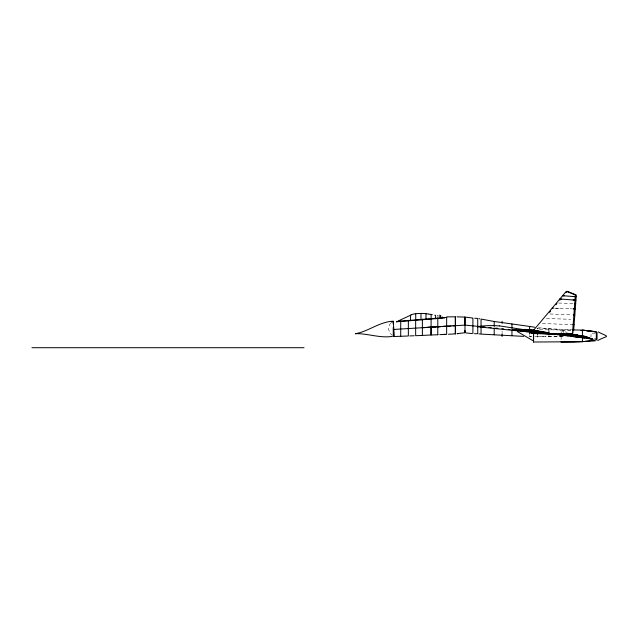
<?xml version="1.0" encoding="UTF-8"?>
<svg xmlns="http://www.w3.org/2000/svg" width="639" height="639" viewBox="0 0 639 639"><rect width="100%" height="100%" fill="white"/><g stroke="black" fill="none" stroke-linecap="round" stroke-linejoin="round"><path stroke-width="0.48" stroke-dasharray="3.19 2.4" d="M548.893 328.765L548.893 330.587L548.893 328.686L538.397 327.687M573.51 332.655L573.606 331.345M390.677 323.086C387.402 326.545 388.208 332.719 392.258 335.227M562.783 336.561L557.647 336.617M529.603 335.419L529.603 336.713L532.215 336.689M534.827 336.665L545.075 336.609M562.608 336.537L535.426 336.713M595.316 333.191L591.011 333.191L591.011 336.993M529.603 336.713L531.544 336.713M594.454 338.558L597.042 338.558M570.683 329.964L537.391 329.748M570.827 330.307L561.122 330.243L561.122 332.983M559.181 308.357L554.995 308.206M570.212 308.749L571.586 308.805M554.5 308.158L571.122 308.749M546.361 318.446L570.739 319.316M536.912 328.35L571.378 329.62M542.359 323.502L571.985 324.636M549.899 313.981L571.506 314.835M558.574 303.014L573.383 303.677M548.893 328.686L558.686 330.059L567.232 332.368M563.59 330.579L563.59 332.384M561.122 336.202L561.122 340.419M548.893 336.09L548.893 336.985M537.439 335.251L537.439 337.096M502.094 331.138L502.094 332.568M557.264 336.609A48.252 0.655 0 0 1 545.386 336.673M537.439 328.262L537.439 328.781L537.439 328.262"/><path stroke-width="0.96" d="M393.265 327.416L393.265 336.529L400.717 336.29L400.717 320.714M415.654 319.979L415.654 335.699L422.371 335.435L422.371 319.204M436.102 326.856L431.045 327.168L431.045 334.988L422.371 335.435M455.367 333.231L455.367 333.862L448.434 334.269M455.359 333.822L455.367 316.824L447.284 316.872M464.976 332.592L464.976 331.937M485.009 327.048L464.976 325.107L464.976 317.088L456.989 316.84M523.716 336.378L494.211 334.796L494.211 327.975M511.943 335.723L511.943 329.764M537.439 330.275L537.439 334.445M548.893 331.425L548.893 335.084M455.367 333.846L455.367 316.848M572.384 334.956L571.53 334.924L572.384 334.956L575.356 294.978L566.306 291.288L533.15 330.786M573.702 330.036L576.314 294.978L567.248 291.288L566.146 292.606M533.717 331.186L534.524 330.235M549.548 312.359L550.65 311.041M555.986 304.699L556.952 303.549M559.828 300.122L560.307 299.555M391.587 322.208L392.098 321.832M411.244 314.923L396.396 321.824M597.705 340.555C608.28 334.828 610.413 338.007 598.24 331.976M532.742 332.368L538.373 331.857L545.794 332.671M518.78 330.659C530.298 328.414 541.864 331.633 553.047 334.133L531.632 331.961M529.563 332.048L537.359 331.561L548.534 333.223M521.344 331.21C531.56 329.333 541.816 331.992 551.729 334.293M526.616 331.745C535.578 330.131 544.556 332.472 553.254 334.445M533.477 342.025L582.433 341.705L596.315 339.828M559.413 334.357A39.019 36.742 -82.7 0 0 559.069 334.389A39.482 37.182 -82.7 0 0 557.36 334.62L560.842 334.237A47.661 44.89 -82.7 0 1 562.504 334.181A45.489 42.837 -82.7 0 1 564.221 334.189A49.283 46.415 -82.7 0 1 565.938 334.261L568.67 334.524M458.61 333.494L456.989 333.686L464.976 332.727L464.976 317.056L464.976 317.91M595.236 340.891L573.718 342.065L561.122 342.169L561.122 341.625M398.648 321.265L446.733 317.431M396.46 321.8L443.17 318.078M423.449 327.639L436.245 326.864M437.787 326.769L443.514 326.409A6.678 6.358 27.1 0 0 444.065 326.377M455.359 325.69L453.003 325.834M423.817 327.615L464.976 325.107M437.228 326.793L449.56 326.05M393.265 329.476L431.045 327.176M392.25 336.386C380.077 338.422 366.227 333.079 355.34 333.718C368.288 331.561 379.366 321.792 393.193 321.193L394.327 336.194M439.752 334.636L446.653 334.341L446.653 316.912M409.831 335.922L414.192 335.755M400.717 336.29L408.353 335.978L408.353 320.283M437.963 334.74L431.045 335.012L431.133 314.508M570.451 336.457L572.121 336.426M31.95 347.712L304.02 347.712M572.64 329.98L582.433 330.051L596.315 331.929M474.505 333.678L477.006 333.742M552.184 308.11L553.59 308.158M572.951 308.853L574.317 308.901M573.894 308.853L575.276 308.901M572.161 329.644L573.726 329.708M580.971 330.547L582.576 330.603M532.662 333.486L530.937 333.422L562.088 334.572M533.525 333.518L534.388 333.55M572.688 324.668L574.102 324.716M573.167 314.899L574.828 314.963M574.517 303.733L575.659 303.781M567.696 334.413L560.842 334.237A43.851 41.295 -82.7 0 0 559.069 334.389A39.306 37.014 -82.7 0 0 558.214 334.493M494.211 334.796L481.047 334.101L481.047 319.061L494.211 321.481L529.603 326.433L529.603 330.77M586.77 330.826L595.236 331.521M471.941 333.59L466.246 332.943M564.205 295.825L562.592 295.713L575.228 296.656L572.887 296.48M561.769 299.124L559.844 298.988L574.972 300.114L573.103 299.971M574.605 296.536L576.186 296.656M574.988 300.042L575.931 300.114M474.713 318.206L477.149 318.422M499.355 325.874L522.55 329.444M472.285 318.014L466.198 317.176M479.002 333.877L480.384 334.021M488.971 327.448L491.191 327.671M495.688 328.126L497.893 328.342M501.855 328.75L503.836 328.949M508.253 329.389L510.098 329.58M514.738 330.043L516.727 330.243M520.689 330.643L522.982 330.874M527.399 331.322L528.868 331.473M535.322 332.224L538.238 332.52M540.298 332.647L533.525 331.953L562.056 334.876M544.835 333.127L546.025 333.246M564.868 335.132L567.128 335.387M570.954 335.779L572.32 335.922M517.231 330.499L512.374 330.012L524.323 329.412A71.927 71.927 0 0 1 533.813 330.179L551.185 333.941M518.037 330.579L523.061 331.09M525.21 331.306L528.772 331.673M477.509 326.769L554.82 334.604L552.903 334.197M544.348 333.063L546.313 333.27M558.382 334.517L558.079 334.485A38.851 36.591 -82.7 0 1 559.069 334.389A41.351 38.947 -82.7 0 1 559.492 334.349M566.13 334.445L559.724 334.013A45.081 42.925 -82.7 0 0 554.844 334.293M563.286 334.357L552.08 333.941L554.109 334.532M549.54 333.622L593.08 339.165M569.014 334.564L571.729 334.98M534.827 327.248L529.603 326.441M569.389 334.612L572.752 335.163M428.665 314.061L426.197 313.725A44.738 44.738 0 0 0 421.7 313.437L417.443 313.557A20.664 20.664 0 0 0 411.181 314.755M429.033 314.116L432.355 314.692M562.136 335.227A31.846 29.482 -82.7 0 1 567.368 334.381L574.165 334.668L579.797 335.866L572.728 334.269L565.483 333.933A30.289 28.22 -82.7 0 0 559.892 334.94A27.189 25.336 -82.7 0 1 561.673 334.485L562.04 334.405A31.862 29.682 -82.7 0 1 568.998 333.901A35.241 32.837 -82.7 0 1 570.459 333.989L571.186 334.061A43.42 40.457 -82.7 0 1 572.28 334.197L573.007 334.309A50.257 46.823 -82.7 0 1 574.094 334.493L578.734 335.571M479.058 318.693L479.721 318.805M544.636 332.008L546.289 332.296M572.065 335.036L572.744 335.163L569.349 334.612A59.539 56.064 -82.7 0 0 567.648 334.405A52.47 49.411 -82.7 0 0 565.938 334.261M546.073 332.719L547.168 332.935M547.439 332.991L547.99 333.111M554.82 334.604L554.269 334.493M539.396 333.039L534.028 331.905M524.843 329.924L525.609 330.083M580.452 335.643L573.463 334.876A24.769 22.101 -82.7 0 0 567.656 335.922M553.997 334.437L548.813 333.286M434.776 315.187L435.399 315.323M548.046 333.175L552.599 334.197M550.73 333.71L541.648 332.056A29.985 29.977 -84.2 0 0 532.734 332.296M574.269 336.441L577.392 337.168M437.388 315.794L438.186 315.993M439.344 315.171L440.862 315.578M580.771 337.065L581.929 337.376M580.683 337.041L581.099 337.152M439.816 316.425L440.67 316.664M578.71 337.112L580.276 337.536M582.752 337.608L584.413 338.063M587.872 338.374L588.575 338.59L587.992 338.406M585.651 337.672L586.818 338.039M586.338 337.049L581.794 335.699L577.121 335.339A19.394 16.566 -82.7 0 0 572.256 336.513M588.631 338.271L589.981 338.774M592.537 339.093L586.706 337.009L582.409 336.545A14.961 12.708 -82.7 0 0 578.822 337.352M588.583 337.943L590.827 338.878M591.986 339.029L584.453 336.154L579.309 335.619A16.478 13.707 -82.7 0 0 574.98 336.865M591.387 338.95L585.723 336.649L581.099 336.138A15.448 12.82 -82.7 0 0 577.217 337.144M517.486 331.641L533.605 341.05L533.605 332.584M464.976 330.419L464.976 332.711M597.042 332.384L597.042 339.365M596.315 339.812L596.315 331.937L582.433 330.051L582.433 335.874M582.433 337.52L582.433 341.705M563.59 333.047L563.59 333.973M563.59 335.052L563.59 335.978M533.477 330.115L533.477 331.226M533.477 332.927L533.477 342.009M529.603 331.945L529.603 334.045M511.943 323.941L511.943 328.406M502.094 321.281L502.094 323.326M502.094 333.79L502.094 336.553M494.211 321.481L494.211 326.457M477.74 318.494L477.74 333.782M472.892 318.07L472.892 333.638M440.175 316.792L440.175 318.318M437.787 317.863L437.787 334.748M435.622 315.394L435.622 318.685M425.989 313.813L425.989 319.452M420.989 313.437L420.989 319.851M415.733 313.997L415.733 320.267M410.55 315.251L410.55 320.682M393.265 321.313L393.265 323.677M577.432 335.227A74.436 69.347 -82.7 0 1 578.622 335.539M559.892 334.94A28.707 26.742 -82.7 0 1 561.673 334.485A33.044 30.784 -82.7 0 1 568.998 333.909A37.517 34.953 -82.7 0 1 570.827 334.021A42.549 39.642 -82.7 0 1 572.648 334.253A49.475 46.096 -82.7 0 1 574.453 334.564M557.36 334.612A39.898 37.573 -82.7 0 1 559.069 334.389A41.303 38.899 -82.7 0 1 560.778 334.245A43.148 40.64 -82.7 0 1 562.504 334.181A48.021 45.225 -82.7 0 1 565.978 334.261M574.453 334.548A71.975 67.055 -82.7 0 1 579.206 335.707M441.924 317.04A38.58 36.551 14.4 0 1 444.528 317.982M444.808 326.337A9.529 9.066 26.9 0 1 444.249 326.369M445.359 326.313A13.723 13.044 26.5 0 1 444.808 326.345M450.471 326.002A13.858 13.339 35.4 0 1 451.014 325.962M477.493 326.665A89.532 89.508 -84.2 0 1 499.347 325.946M444.968 334.397L443.226 334.453L444.968 334.405"/></g></svg>
